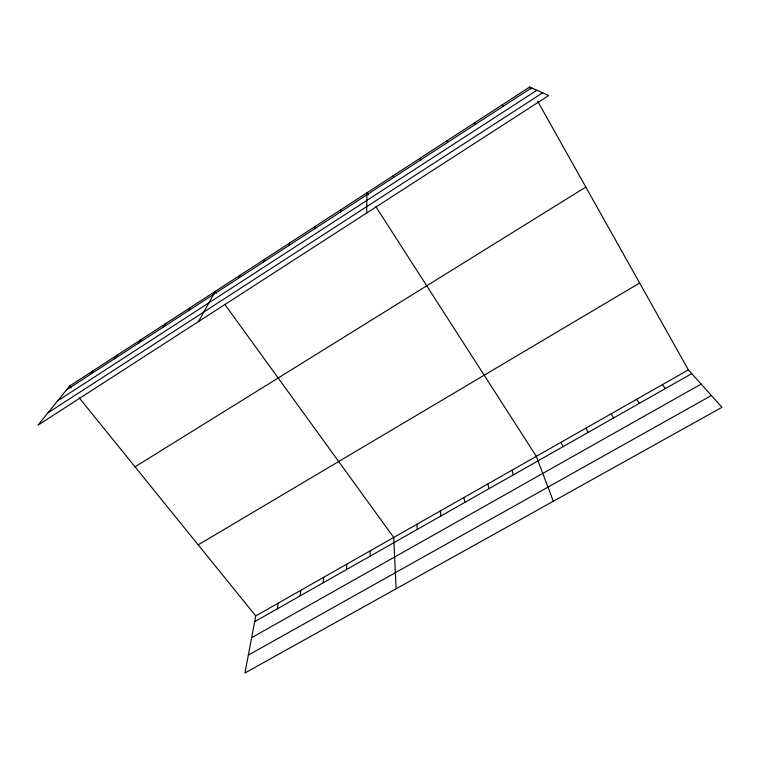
<?xml version="1.0" encoding="UTF-8"?>
<svg xmlns="http://www.w3.org/2000/svg" width="760" height="760" viewBox="0 0 760 760"><rect width="100%" height="100%" fill="white"/><g stroke="black" fill="none" stroke-linecap="round" stroke-linejoin="round"><path stroke-width="1.14" d="M366.662 213.028L366.947 192.793L368.229 194.778M346.541 569.544L346.76 564.167M323.199 582.787L323.646 577.315M300.115 595.897L300.779 590.32M340.623 211.888L340.936 209.693M277.267 608.864L278.151 603.193M688.37 369.873L255.749 615.933L244.948 672.98L722 407.293L688.37 369.873L537.757 101.403M314.63 228.769L315.238 226.404M288.942 245.451L289.826 242.915M263.558 261.934L264.717 259.236M238.459 278.236L239.884 275.376M198.455 321.594L215.346 291.327L216.685 293.18M188.404 310.755L190.351 307.572M163.438 326.962L165.642 323.627M138.776 342.988L141.227 339.501M114.389 358.824L117.078 355.195M90.288 374.481L93.214 370.699M69.626 386.042L38 425.163L548.682 95.541L529.682 87.02L69.626 386.042L71.079 387.837M66.462 389.956L531.563 87.856M57.627 400.881L536.845 90.231M47.965 412.832L542.649 92.834M135.033 466.83L585.817 187.074M198.189 544.844L639.644 283.005M254.657 621.689L691.733 373.616M251.626 637.716L701.128 384.075M248.33 655.13L711.408 395.504M501.742 105.184L503.281 106.229M474.126 123.13L475.342 124.383M79.097 397.736L255.749 615.933M662.34 384.683L665.408 388.559M224.741 304.285L393.718 537.462L396.102 588.8M636.586 399.332L639.378 403.341M375.896 206.71L536.332 456.351L553.308 501.239M446.851 140.857L447.744 142.31M611.116 413.81L613.624 417.952M529.682 87.02L530.841 89.072M585.922 428.146L588.154 432.411M560.994 442.32L562.961 446.709M419.9 158.375L420.479 160.018M511.936 470.221L513.38 474.848M487.796 483.958L488.993 488.689M463.904 497.543L464.854 502.389M393.262 175.684L393.537 177.517M440.268 510.986L440.971 515.945M416.869 524.295L417.344 529.359M370.12 550.886L370.12 556.158"/></g></svg>
